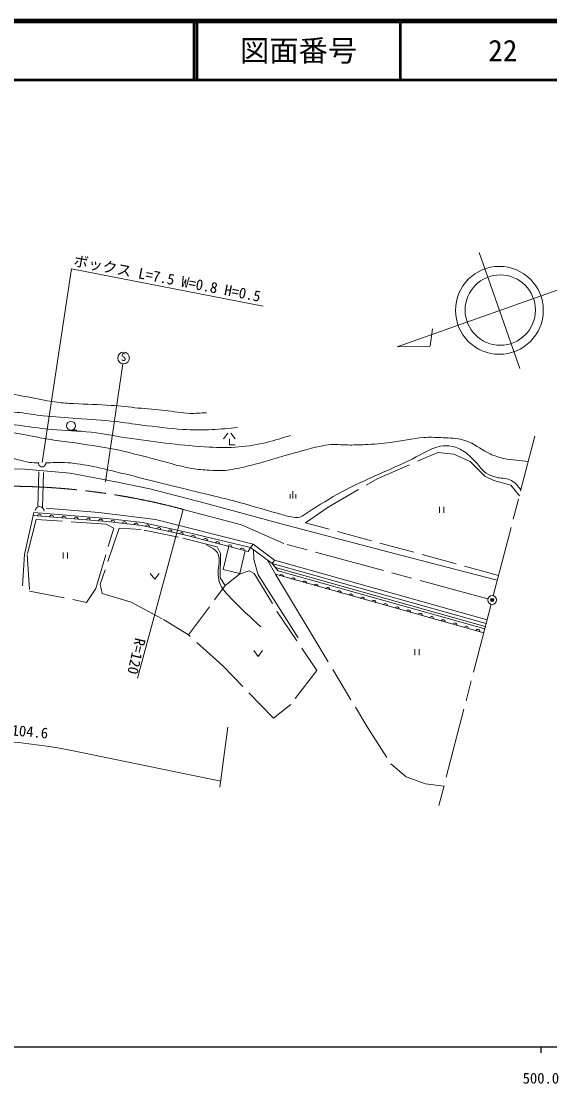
# Model space of a CAD drawing. Units: millimetres, scale not verified. Extents: x 40000 to 680000, y 20000 to 380000.
# Drawn here: x 479269 to 569515, y 198715 to 380000 of the extents above; entities that cross this region are included whole.
import ezdxf
from ezdxf.enums import TextEntityAlignment as Align

# ---------------------------------------------------------------- set-up
doc = ezdxf.new("R2010")
doc.units = ezdxf.units.MM
doc.header["$LTSCALE"] = 1000
doc.header["$PDMODE"] = 32
doc.header["$PDSIZE"] = 500
doc.linetypes.add('CHAIN', pattern=[18.5, 12, -1.5, 3.5, -1.5])
doc.linetypes.add('DASHED', pattern=[7.5, 6, -1.5])
for name, color, linetype, lineweight in [('M-BGD', 7, 'Continuous', 13), ('M-BGD-EXST', 7, 'Continuous', 13), ('M-BMK', 2, 'CHAIN', 13), ('M-BMK-SRVR', 3, 'Continuous', 13), ('M-STR-HTXT', 7, 'Continuous', 13), ('M-TTL', 2, 'Continuous', 140), ('M-TTL-BAND', 7, 'Continuous', 25), ('M-TTL-LINE', 7, 'Continuous', 50)]:
    doc.layers.add(name, color=color, linetype=linetype, lineweight=lineweight)
doc.layers.add('M-OTRS', color=6, linetype='Continuous')
doc.layers.add('M-TTL-TXT', color=7, linetype='Continuous')
doc.styles.add('ＭＳ ゴシック', font='')
doc.styles.get('ＭＳ ゴシック').set_extended_font_data('MS Gothic')

msp = doc.modelspace()

# ---------------------------------------------------------------- linework, layer by layer
at = {"layer": 'M-BGD', "linetype": 'DASHED'}
for p, q in [((540068, 301936), (550403, 306439)), ((550403, 306439), (553113, 306157)), ((553113, 306157), (555913, 304888)), ((555913, 304888), (558431, 302410)), ((482099, 297119), (482328, 304210)), ((482895, 296997), (483122, 304029)), ((531666, 297101), (540068, 301936)), ((558431, 302410), (559963, 301624)), ((559963, 301624), (562864, 300858)), ((562864, 300858), (564324, 299037)), ((527828, 294441), (531666, 297101)), ((481795, 294994), (480304, 289010)), ((493782, 294168), (481795, 294994)), ((495071, 293503), (493782, 294168)), ((560769, 285427), (527828, 294441)), ((491989, 283188), (495071, 293503)), ((495978, 293483), (492775, 283933)), ((499719, 293275), (495978, 293483)), ((506146, 291965), (499719, 293275)), ((512700, 290326), (506146, 291965)), ((513304, 289171), (512700, 290326)), ((480304, 289010), (480707, 282765)), ((513264, 285041), (513304, 289171)), ((514110, 283752), (513264, 285041)), ((514110, 283752), (516563, 285686)), ((516563, 285686), (518203, 286252)), ((518203, 286252), (519052, 285771)), ((519052, 285771), (522984, 279237)), ((490418, 280851), (491989, 283188)), ((492775, 283933), (493077, 282382)), ((507804, 275290), (514110, 283752)), ((480707, 282765), (490418, 280851)), ((493077, 282382), (498053, 280871)), ((498053, 280871), (503533, 277909)), ((522984, 279237), (529733, 269203)), ((503533, 277909), (507804, 275290)), ((528617, 275825), (538459, 259414)), ((513703, 270005), (507804, 275290)), ((522326, 261085), (513703, 270005)), ((529733, 269203), (525286, 263433)), ((525286, 263433), (522326, 261085)), ((538459, 259414), (542373, 253273)), ((542373, 253273), (544983, 251077)), ((544983, 251077), (548303, 249900)), ((548303, 249900), (551447, 249478))]:
    msp.add_line(p, q, dxfattribs=at)
at = {"layer": 'M-BGD'}
for p, q in [((469875, 303863), (479895, 303594)), ((479895, 303594), (487618, 302867)), ((487618, 302867), (495435, 301407)), ((495435, 301407), (501215, 300210)), ((501215, 300210), (510664, 297752)), ((510664, 297752), (523638, 294246)), ((479832, 288994), (481441, 296175)), ((483549, 296930), (492538, 296205)), ((492538, 296205), (502178, 294976)), ((502178, 294976), (518860, 290785)), ((523638, 294246), (544249, 288827)), ((514693, 290418), (513752, 286472)), ((518435, 290217), (518026, 289552)), ((518860, 290785), (518435, 290217)), ((522102, 287477), (518435, 290217)), ((518860, 290785), (522527, 288045)), ((479483, 283662), (479832, 288994)), ((517509, 289687), (516581, 285797)), ((519013, 288164), (518917, 289857)), ((544249, 288827), (560558, 284619)), ((513752, 286472), (516581, 285797)), ((519747, 285569), (519013, 288164)), ((522734, 285556), (521305, 288072)), ((522102, 287477), (522527, 288045)), ((522115, 287494), (558639, 277237)), ((522115, 287494), (523125, 286229)), ((522527, 288045), (558800, 277858)), ((522692, 286771), (558503, 276714)), ((526547, 274810), (519747, 285569)), ((522677, 285651), (558232, 275666)), ((528617, 275825), (522734, 285556)), ((523125, 286229), (558402, 276322))]:
    msp.add_line(p, q, dxfattribs=at)
for points in [[(481331, 295682), (493887, 294669), (499870, 293975), (507586, 292263), (518026, 289552)], [(481441, 296175), (493935, 295167), (499953, 294468), (507703, 292749), (518435, 290217)]]:
    msp.add_lwpolyline(points, dxfattribs=at)
for centre, radius, start, end in [((482833, 304593), 634, 169.73425, 11.4232), ((482398, 296415), 765, 359.6305, 171.39106), ((482373, 295544), 354, 4.16827, 166.60442), ((484465, 295375), 354, 4.16827, 166.60442), ((486558, 295206), 354, 4.16827, 166.60442), ((488651, 295037), 354, 4.16827, 166.60442), ((490743, 294868), 354, 4.16827, 166.60442), ((492836, 294700), 354, 4.16827, 166.60442), ((494879, 294517), 337, 359.62419, 167.13426), ((496874, 294285), 337, 359.62419, 167.13426), ((498868, 294054), 337, 359.62419, 167.13426), ((500827, 293731), 331, 352.8268, 162.15764), ((502756, 293303), 331, 352.8268, 162.15764), ((504685, 292875), 331, 352.8268, 162.15764), ((506614, 292447), 331, 352.8268, 162.15764), ((508613, 291928), 366, 355.7682, 155.12631), ((510701, 291386), 366, 355.7682, 155.12631), ((512790, 290844), 366, 355.7682, 155.12631), ((514878, 290302), 366, 355.7682, 155.12631), ((516966, 289760), 366, 355.7682, 155.12631), ((523708, 285239), 344, 351.78411, 157.07826), ((525680, 284690), 344, 351.78411, 157.07826), ((527652, 284140), 344, 351.78411, 157.07826), ((529625, 283591), 344, 351.78411, 157.07826), ((531597, 283041), 344, 351.78411, 157.07826), ((533569, 282492), 344, 351.78411, 157.07826), ((535541, 281942), 344, 351.78411, 157.07826), ((537513, 281393), 344, 351.78411, 157.07826), ((539485, 280844), 344, 351.78411, 157.07826), ((541457, 280294), 344, 351.78411, 157.07826), ((543429, 279745), 344, 351.78411, 157.07826), ((545401, 279195), 344, 351.78411, 157.07826), ((547373, 278646), 344, 351.78411, 157.07826), ((549345, 278096), 344, 351.78411, 157.07826), ((551317, 277547), 344, 351.78411, 157.07826), ((553290, 276997), 344, 351.78411, 157.07826), ((555262, 276448), 344, 351.78411, 157.07826), ((557234, 275898), 344, 351.78411, 157.07826)]:
    msp.add_arc(centre, radius, start, end, dxfattribs=at)
for points, knots in [([(473696, 317082), (475373, 316789), (477051, 316502), (478728, 316204), (480944, 315811), (483141, 315302), (485372, 315004), (486325, 314877), (487287, 314818), (488246, 314754), (490375, 314612), (492512, 314611), (494640, 314458), (496180, 314348), (497714, 314157), (499251, 314011), (500774, 313865), (502299, 313741), (503821, 313581), (505237, 313433), (506642, 313144), (508065, 313092), (509004, 313058), (509943, 313172), (510882, 313211)], [0, 0, 0, 0, 1, 1, 1, 2, 2, 2, 3, 3, 3, 4, 4, 4, 5, 5, 5, 6, 6, 6, 7, 7, 7, 8, 8, 8, 8]), ([(516174, 310671), (514732, 310558), (513294, 310384), (511849, 310331), (510197, 310270), (508540, 310266), (506889, 310358), (504539, 310488), (502205, 310822), (499868, 311101), (498362, 311281), (496865, 311541), (495356, 311701), (493183, 311931), (491001, 312045), (488823, 312219), (486883, 312375), (484939, 312485), (483003, 312691), (481656, 312834), (480320, 313067), (478974, 313221), (477839, 313350), (476702, 313475), (475562, 313552), (474203, 313643), (472841, 313694), (471479, 313704), (469691, 313718), (467902, 313667), (466116, 313588), (464550, 313518), (462984, 313424), (461424, 313272), (459802, 313114), (458193, 312845), (456575, 312654), (455859, 312570), (455145, 312420), (454424, 312422), (454138, 312422), (453839, 312417), (453571, 312517), (453374, 312591), (453225, 312756), (453052, 312875)], [0, 0, 0, 0, 1, 1, 1, 2, 2, 2, 3, 3, 3, 4, 4, 4, 5, 5, 5, 6, 6, 6, 7, 7, 7, 8, 8, 8, 9, 9, 9, 10, 10, 10, 11, 11, 11, 12, 12, 12, 13, 13, 13, 14, 14, 14, 15, 15, 15, 15]), ([(419257, 299355), (419478, 299321), (419695, 299254), (419918, 299254), (420257, 299255), (420593, 299329), (420921, 299410), (422183, 299719), (423392, 300216), (424613, 300660), (426416, 301316), (428197, 302030), (429977, 302746), (432361, 303706), (434705, 304766), (437096, 305710), (440018, 306865), (442940, 308032), (445924, 309014), (447269, 309457), (448638, 309823), (450008, 310178), (450945, 310422), (451886, 310657), (452837, 310841), (456036, 311462), (459246, 312131), (462498, 312334), (465304, 312509), (468127, 312317), (470930, 312092), (473918, 311853), (476871, 311293), (479845, 310914), (481405, 310715), (482963, 310489), (484529, 310340), (486750, 310128), (488990, 310138), (491207, 309886), (493521, 309624), (495797, 309094), (498104, 308785), (502514, 308194), (506932, 307582), (511375, 307348), (513051, 307260), (514738, 307222), (516411, 307361), (518026, 307496), (519626, 307798), (521206, 308154), (522569, 308461), (523893, 308924), (525236, 309309)], [0, 0, 0, 0, 1, 1, 1, 2, 2, 2, 3, 3, 3, 4, 4, 4, 5, 5, 5, 6, 6, 6, 7, 7, 7, 8, 8, 8, 9, 9, 9, 10, 10, 10, 11, 11, 11, 12, 12, 12, 13, 13, 13, 14, 14, 14, 15, 15, 15, 16, 16, 16, 17, 17, 17, 18, 18, 18, 18]), ([(565852, 304883), (564467, 305053), (563059, 305089), (561697, 305393), (560888, 305574), (560092, 305834), (559334, 306169), (558071, 306727), (556993, 307655), (555728, 308208), (555260, 308412), (554769, 308574), (554268, 308673), (553161, 308894), (552021, 308909), (550893, 308960), (549936, 309004), (548974, 309046), (548018, 308978), (546098, 308840), (544218, 308341), (542306, 308118), (540866, 307951), (539419, 307838), (537972, 307760), (537125, 307715), (536277, 307700), (535429, 307697), (534336, 307694), (533242, 307834), (532152, 307760), (531516, 307717), (530886, 307595), (530262, 307465), (528317, 307060), (526411, 306486), (524496, 305960), (522471, 305404), (520480, 304723), (518443, 304214), (517395, 303953), (516338, 303724), (515273, 303543), (514748, 303453), (514220, 303365), (513688, 303337), (512931, 303297), (512170, 303343), (511414, 303391), (510405, 303453), (509392, 303520), (508396, 303695), (506022, 304113), (503725, 304888), (501385, 305468), (499411, 305957), (497449, 306502), (495455, 306905), (492827, 307436), (490169, 307800), (487517, 308194), (486324, 308372), (485122, 308488), (483931, 308678), (482056, 308977), (480209, 309438), (478330, 309712), (477292, 309863), (476247, 309976), (475201, 310048), (473471, 310167), (471736, 310182), (470003, 310209), (467876, 310242), (465746, 310334), (463623, 310209), (461836, 310104), (460062, 309837), (458291, 309578), (456748, 309352), (455206, 309108), (453684, 308772), (450982, 308175), (448329, 307374), (445665, 306623), (443477, 306006), (441275, 305426), (439124, 304689), (436882, 303920), (434707, 302968), (432503, 302097), (430593, 301342), (428693, 300563), (426781, 299813), (425146, 299172), (423474, 298623), (421865, 297919), (419817, 297024), (417749, 296138), (415848, 294965), (415132, 294523), (414473, 293989), (413837, 293438), (413257, 292934), (412665, 292428), (412199, 291817), (411864, 291379), (411656, 290856), (411384, 290376)], [0, 0, 0, 0, 1, 1, 1, 2, 2, 2, 3, 3, 3, 4, 4, 4, 5, 5, 5, 6, 6, 6, 7, 7, 7, 8, 8, 8, 9, 9, 9, 10, 10, 10, 11, 11, 11, 12, 12, 12, 13, 13, 13, 14, 14, 14, 15, 15, 15, 16, 16, 16, 17, 17, 17, 18, 18, 18, 19, 19, 19, 20, 20, 20, 21, 21, 21, 22, 22, 22, 23, 23, 23, 24, 24, 24, 25, 25, 25, 26, 26, 26, 27, 27, 27, 28, 28, 28, 29, 29, 29, 30, 30, 30, 31, 31, 31, 32, 32, 32, 33, 33, 33, 34, 34, 34, 35, 35, 35, 36, 36, 36, 36]), ([(412625, 290726), (413517, 291257), (414374, 291854), (415302, 292320), (416870, 293108), (418545, 293666), (420164, 294344), (423097, 295571), (425999, 296870), (428955, 298042), (430887, 298808), (432819, 299580), (434797, 300218), (438303, 301348), (441882, 302245), (445455, 303139), (449463, 304142), (453491, 305071), (457543, 305879), (459441, 306258), (461349, 306593), (463265, 306866), (464570, 307052), (465877, 307243), (467194, 307309), (468824, 307391), (470478, 307507), (472089, 307249), (473765, 306980), (475315, 306190), (476945, 305718), (478179, 305360), (479402, 304928), (480672, 304731), (481203, 304648), (481746, 304677), (482284, 304650)], [0, 0, 0, 0, 1, 1, 1, 2, 2, 2, 3, 3, 3, 4, 4, 4, 5, 5, 5, 6, 6, 6, 7, 7, 7, 8, 8, 8, 9, 9, 9, 10, 10, 10, 11, 11, 11, 12, 12, 12, 12]), ([(483504, 304655), (484557, 304677), (485611, 304780), (486663, 304721), (488106, 304639), (489539, 304401), (490961, 304143), (492602, 303846), (494215, 303416), (495837, 303029), (499534, 302146), (503213, 301186), (506904, 300275), (509790, 299563), (512692, 298910), (515567, 298153), (518055, 297498), (520515, 296741), (522995, 296058), (523777, 295842), (524542, 295540), (525345, 295426), (525846, 295356), (526375, 295265), (526863, 295400), (527386, 295544), (527783, 295977), (528246, 296259), (530161, 297426), (532039, 298662), (534022, 299711), (537708, 301661), (541588, 303221), (545371, 304976), (547175, 305813), (548839, 307070), (550784, 307486), (551461, 307631), (552185, 307607), (552861, 307459), (553602, 307297), (554305, 306952), (554939, 306537), (555701, 306038), (556305, 305332), (556954, 304692), (557540, 304114), (557968, 303360), (558646, 302893), (559148, 302546), (559752, 302365), (560338, 302194), (561101, 301971), (561951, 302080), (562684, 301773), (563095, 301601), (563453, 301310), (563777, 301003), (564088, 300708), (564336, 300349), (564574, 299992)], [0, 0, 0, 0, 1, 1, 1, 2, 2, 2, 3, 3, 3, 4, 4, 4, 5, 5, 5, 6, 6, 6, 7, 7, 7, 8, 8, 8, 9, 9, 9, 10, 10, 10, 11, 11, 11, 12, 12, 12, 13, 13, 13, 14, 14, 14, 15, 15, 15, 16, 16, 16, 17, 17, 17, 18, 18, 18, 19, 19, 19, 20, 20, 20, 20]), ([(520163, 276678), (518471, 278303), (516663, 279816), (515086, 281554), (514435, 282272), (513709, 282965), (513287, 283837), (513034, 284359), (512943, 284953), (512884, 285529), (512771, 286620), (513259, 287757), (512978, 288816), (512888, 289154), (512678, 289463), (512431, 289711), (512016, 290129), (511429, 290332), (510927, 290642)], [0, 0, 0, 0, 1, 1, 1, 2, 2, 2, 3, 3, 3, 4, 4, 4, 5, 5, 5, 6, 6, 6, 6])]:
    msp.add_open_spline(points, degree=3, knots=knots, dxfattribs=at)
at = {"layer": 'M-BGD-EXST'}
for p, q in [((493668, 301409), (496592, 321550)), ((487766, 310232), (488766, 310232)), ((514572, 309738), (513822, 308738)), ((514822, 307738), (514822, 308738)), ((515072, 309738), (515822, 308738)), ((515822, 307738), (514822, 307738)), ((525164, 299302), (525164, 298552)), ((525664, 299802), (525664, 298552)), ((526164, 299302), (526164, 298552)), ((550698, 297137), (550698, 296137)), ((551448, 297137), (551448, 296137)), ((486404, 289333), (486404, 288333)), ((487154, 289333), (487154, 288333)), ((501309, 285786), (502059, 284786)), ((502059, 284786), (502809, 285786)), ((518970, 272612), (519720, 271612)), ((519720, 271612), (520470, 272612)), ((546474, 272866), (546474, 271866)), ((547224, 272866), (547224, 271866))]:
    msp.add_line(p, q, dxfattribs=at)
for centre, radius in [((496736, 322540), 1000), ((487766, 310982), 750)]:
    msp.add_circle(centre, radius, dxfattribs=at)
at = {"layer": 'M-BMK'}
for p, q in [((559870, 281985), (566982, 309210)), ((506945, 296710), (516886, 294070)), ((516886, 294070), (524106, 290888)), ((558957, 281455), (524106, 290888)), ((559493, 280533), (550327, 245155))]:
    msp.add_line(p, q, dxfattribs=at)
msp.add_arc((476803, 183966), 116704, 75.03213, 96.47116, dxfattribs=at)
at = {"layer": 'M-BMK-SRVR'}
for p, q in [((564418, 320730), (557438, 340536)), ((574604, 335452), (543452, 324474)), ((549119, 324556), (549497, 327533)), ((543452, 324474), (549119, 324556))]:
    msp.add_line(p, q, dxfattribs=at)
for centre, radius in [((560914, 330673), 7500), ((561066, 330717), 6000), ((559681, 281259), 750)]:
    msp.add_circle(centre, radius, dxfattribs=at)
at = {"layer": 'M-OTRS'}
msp.add_point((559681, 281259), dxfattribs=at)
msp.add_point((559681, 281259), dxfattribs=at)
at = {"layer": 'M-STR-HTXT'}
for p, q in [((487843, 337784), (482860, 304688)), ((487843, 337784), (520587, 331388)), ((506945, 296710), (499119, 267939)), ((514560, 259550), (513194, 249337)), ((489302, 255312), (513327, 250328))]:
    msp.add_line(p, q, dxfattribs=at)
msp.add_arc((468987, 157398), 100000, 78.27876, 94.45759, dxfattribs=at)
at = {"layer": 'M-TTL'}
msp.add_line((680000, 380000), (40000, 380000), dxfattribs=at)
at = {"layer": 'M-TTL-BAND'}
for p, q in [((40000, 205000), (579000, 205000)), ((568000, 205000), (568000, 204000))]:
    msp.add_line(p, q, dxfattribs=at)
at = {"layer": 'M-TTL-LINE'}
for p, q in [((508747, 380000), (508747, 370000)), ((509247, 380000), (509247, 370000)), ((543997, 380000), (543997, 370000)), ((40000, 370000), (680000, 370000))]:
    msp.add_line(p, q, dxfattribs=at)

# ---------------------------------------------------------------- texts
at = {"layer": 'M-BGD-EXST', "style": 'ＭＳ ゴシック'}
msp.add_text('S', height=1320, dxfattribs=at).set_placement((496736, 321640), align=Align.BOTTOM_CENTER)
at = {"layer": 'M-STR-HTXT', "style": 'ＭＳ ゴシック'}
for s, rotation, p in [('ボックス L=7.5 W=0.8 H=0.5', 349.015, (487986, 337768)), ('R=120', 257.276, (498203, 275014))]:
    msp.add_text(s, height=1833, rotation=rotation, dxfattribs=at).set_placement(p, align=Align.BOTTOM_LEFT)
msp.add_text('側溝 L=104.6', height=1833, rotation=354.952, dxfattribs=at).set_placement((476273, 257714), align=Align.BOTTOM_CENTER)
at = {"layer": 'M-TTL-BAND', "style": 'ＭＳ ゴシック'}
msp.add_text('500.0', height=1833, dxfattribs=at).set_placement((568000, 198195), align=Align.BOTTOM_CENTER)
at = {"layer": 'M-TTL-TXT', "style": 'ＭＳ ゴシック'}
for s, p in [('図面番号', (526622, 375000)), ('22', (561497, 375000))]:
    msp.add_text(s, height=3666, dxfattribs=at).set_placement(p, align=Align.MIDDLE_CENTER)

doc.saveas('drawing.dxf')
